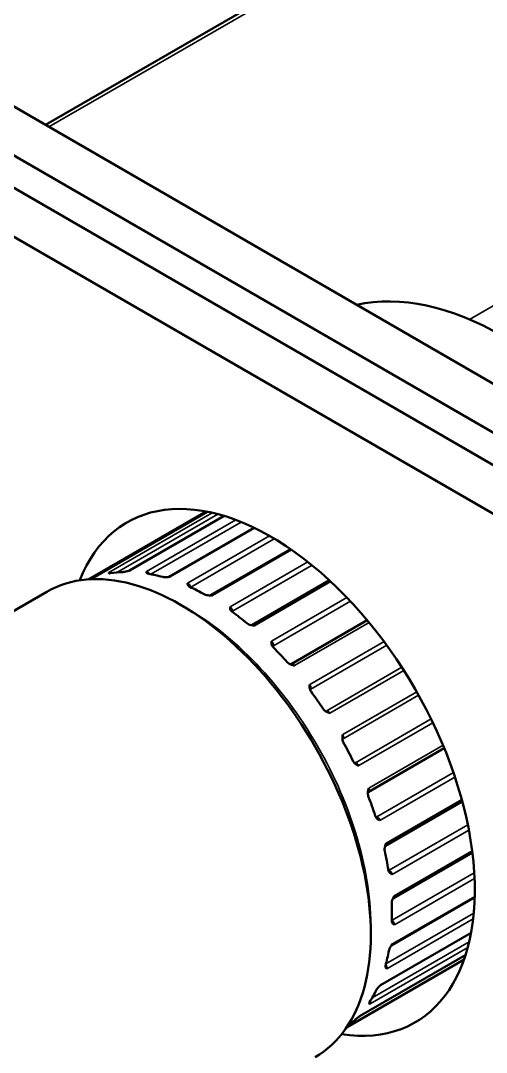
# Model space of a CAD drawing. Header units: millimetres. Extents: x -86 to 841, y -58 to 594.
# Drawn here: x 173.14 to 184.85, y 163.08 to 189 of the extents above; entities that cross this region are included whole.
import ezdxf

# ---------------------------------------------------------------- set-up
doc = ezdxf.new("R2010")
doc.units = ezdxf.units.MM
doc.layers.add('Visible (ISO)', color=7, linetype='Continuous', lineweight=50)
doc.layers.add('Visible Narrow (ISO)', color=7, linetype='Continuous', lineweight=35)

msp = doc.modelspace()

# ---------------------------------------------------------------- linework, layer by layer
at = {"layer": 'Visible (ISO)'}
for p, q in [((120.274, 216.04), (192.399, 174.399)), ((192.399, 173.582), (120.274, 215.223)), ((119.213, 214.611), (191.338, 172.97)), ((173.766, 186.381), (181.952, 191.108)), ((188.872, 177.66), (171.539, 187.667)), ((177.804, 176.671), (174.851, 174.966)), ((175.003, 175.032), (177.833, 176.666)), ((175.883, 175.189), (178.257, 176.559)), ((176.871, 175.03), (179.008, 176.264)), ((177.915, 174.565), (179.927, 175.727)), ((178.958, 173.819), (180.905, 174.943)), ((173.8, 174.656), (164.078, 169.043)), ((179.945, 172.832), (181.859, 173.937)), ((183.793, 170.726), (181.883, 169.623)), ((184.249, 169.384), (182.316, 168.268)), ((184.503, 168.108), (182.516, 166.961)), ((184.562, 166.98), (182.473, 165.774)), ((184.472, 166.087), (182.189, 164.77)), ((181.335, 163.707), (184.294, 165.415)), ((184.334, 165.536), (181.679, 164.003))]:
    msp.add_line(p, q, dxfattribs=at)
for centre, major_axis, start_param, end_param in [((185.307, 173.506), (-4.625, 8.011), 4.909901, 6.102708), ((179.438, 170.117), (-3.625, 6.279), 2.709494, 6.715284), ((177.175, 168.811), (3.375, -5.846), 0, 3.141593), ((177.883, 169.219), (-3.25, 5.629), 5.987516, 6.069882), ((177.883, 169.219), (-3.25, 5.629), 5.754806, 5.837172), ((177.883, 169.219), (3.25, -5.629), 2.380503, 2.462869), ((177.883, 169.219), (3.25, -5.629), 2.147792, 2.230158), ((177.883, 169.219), (3.25, -5.629), 1.915081, 1.997447), ((177.883, 169.219), (3.25, -5.629), 1.682371, 1.764737), ((177.883, 169.219), (3.25, -5.629), 1.44966, 1.532026), ((177.883, 169.219), (3.25, -5.629), 1.21695, 1.299316), ((177.883, 169.219), (3.25, -5.629), 0.984239, 1.066605), ((177.883, 169.219), (3.25, -5.629), 0.751529, 0.833895), ((177.883, 169.219), (3.25, -5.629), 0.518818, 0.601184), ((177.883, 169.219), (3.25, -5.629), 0.286107, 0.368473), ((177.883, 169.219), (3.25, -5.629), 0.071451, 0.135763)]:
    msp.add_ellipse(centre, major_axis=major_axis, ratio=0.57735, start_param=start_param, end_param=end_param, dxfattribs=at)
for points, knots in [([(174.871, 174.968), (174.873, 174.969), (174.876, 174.97), (174.878, 174.971), (174.896, 174.979), (174.916, 174.989), (174.933, 174.998), (174.958, 175.01), (174.983, 175.022), (175.008, 175.034)], [0.04918819, 0.04918819, 0.04918819, 0.04918819, 0.04996282, 0.04996282, 0.04996282, 0.05578996, 0.05578996, 0.05578996, 0.06384364, 0.06384364, 0.06384364, 0.06384364]), ([(175.003, 175.032), (175.003, 175.032), (175.003, 175.032), (175.003, 175.032), (175.003, 175.032), (175.002, 175.032), (175.002, 175.032), (175.002, 175.032), (175.002, 175.032), (175.002, 175.031), (175.001, 175.031), (175.001, 175.031)], [1.0816404, 1.0816404, 1.0816404, 1.0816404, 1.08905479, 1.08905479, 1.09646919, 1.09646919, 1.10388358, 1.10388358, 1.11129798, 1.11129798, 1.11871237, 1.11871237, 1.11871237, 1.11871237]), ([(175.362, 175.139), (175.36, 175.133), (175.357, 175.128), (175.359, 175.123), (175.359, 175.12), (175.362, 175.117), (175.37, 175.116), (175.376, 175.116), (175.384, 175.116), (175.394, 175.118)], [-0.00014252, -0.00014252, -0.00014252, -0.00014252, 0.00835799, 0.00835799, 0.00835799, 0.01450844, 0.01450844, 0.01450844, 0.0190205, 0.0190205, 0.0190205, 0.0190205]), ([(175.721, 175.151), (175.732, 175.151), (175.745, 175.153), (175.76, 175.155), (175.78, 175.159), (175.802, 175.165), (175.821, 175.17), (175.847, 175.177), (175.874, 175.185), (175.901, 175.193)], [0.04568793, 0.04568793, 0.04568793, 0.04568793, 0.04996281, 0.04996281, 0.04996281, 0.05578996, 0.05578996, 0.05578996, 0.06384364, 0.06384364, 0.06384364, 0.06384364]), ([(175.883, 175.189), (175.882, 175.188), (175.882, 175.188), (175.881, 175.188), (175.88, 175.187), (175.879, 175.187), (175.879, 175.187), (175.878, 175.187), (175.877, 175.186), (175.877, 175.186), (175.876, 175.186), (175.876, 175.186)], [1.0816404, 1.0816404, 1.0816404, 1.0816404, 1.1086046, 1.1086046, 1.1355688, 1.1355688, 1.1625329, 1.1625329, 1.1894971, 1.1894971, 1.2164613, 1.2164613, 1.2164613, 1.2164613]), ([(176.307, 175.165), (176.306, 175.155), (176.306, 175.145), (176.309, 175.136), (176.311, 175.129), (176.315, 175.122), (176.324, 175.116), (176.331, 175.112), (176.341, 175.109), (176.352, 175.107)], [-0.00014252, -0.00014252, -0.00014252, -0.00014252, 0.00835799, 0.00835799, 0.00835799, 0.01450844, 0.01450844, 0.01450844, 0.0190205, 0.0190205, 0.0190205, 0.0190205]), ([(176.714, 175.026), (176.726, 175.023), (176.741, 175.021), (176.757, 175.02), (176.778, 175.019), (176.801, 175.02), (176.821, 175.022), (176.848, 175.024), (176.877, 175.028), (176.905, 175.032)], [0.04568795, 0.04568795, 0.04568795, 0.04568795, 0.04996284, 0.04996284, 0.04996284, 0.05578999, 0.05578999, 0.05578999, 0.06384367, 0.06384367, 0.06384367, 0.06384367]), ([(176.871, 175.03), (176.87, 175.03), (176.869, 175.029), (176.868, 175.029), (176.867, 175.028), (176.865, 175.028), (176.864, 175.027), (176.863, 175.027), (176.862, 175.027), (176.861, 175.026), (176.86, 175.026), (176.86, 175.026)], [1.0816404, 1.0816404, 1.0816404, 1.0816404, 1.1293214, 1.1293214, 1.1770023, 1.1770023, 1.2246833, 1.2246833, 1.2723643, 1.2723643, 1.3200452, 1.3200452, 1.3200452, 1.3200452]), ([(177.341, 174.873), (177.341, 174.859), (177.341, 174.845), (177.345, 174.831), (177.348, 174.821), (177.353, 174.809), (177.363, 174.799), (177.371, 174.791), (177.381, 174.784), (177.393, 174.778)], [-0.00014252, -0.00014252, -0.00014252, -0.00014252, 0.00835799, 0.00835799, 0.00835799, 0.01450843, 0.01450843, 0.01450843, 0.01902048, 0.01902048, 0.01902048, 0.01902048]), ([(177.771, 174.589), (177.783, 174.582), (177.798, 174.577), (177.814, 174.573), (177.837, 174.567), (177.859, 174.564), (177.88, 174.562), (177.908, 174.56), (177.937, 174.56), (177.965, 174.56)], [0.04568793, 0.04568793, 0.04568793, 0.04568793, 0.04996282, 0.04996282, 0.04996282, 0.05578996, 0.05578996, 0.05578996, 0.06384364, 0.06384364, 0.06384364, 0.06384364]), ([(177.915, 174.565), (177.914, 174.565), (177.912, 174.564), (177.91, 174.563), (177.909, 174.563), (177.907, 174.562), (177.906, 174.562), (177.904, 174.561), (177.903, 174.561), (177.902, 174.561), (177.901, 174.561), (177.901, 174.561)], [1.0816404, 1.0816404, 1.0816404, 1.0816404, 1.1520774, 1.1520774, 1.2225145, 1.2225145, 1.2929515, 1.2929515, 1.3633885, 1.3633885, 1.4338256, 1.4338256, 1.4338256, 1.4338256]), ([(178.408, 174.278), (178.408, 174.26), (178.408, 174.242), (178.412, 174.224), (178.415, 174.211), (178.42, 174.196), (178.43, 174.181), (178.438, 174.17), (178.448, 174.159), (178.46, 174.15)], [-0.00014252, -0.00014252, -0.00014252, -0.00014252, 0.00835799, 0.00835799, 0.00835799, 0.01450844, 0.01450844, 0.01450844, 0.0190205, 0.0190205, 0.0190205, 0.0190205]), ([(178.833, 173.862), (178.846, 173.852), (178.86, 173.844), (178.876, 173.836), (178.898, 173.827), (178.921, 173.82), (178.941, 173.816), (178.968, 173.81), (178.997, 173.806), (179.025, 173.802)], [0.04568796, 0.04568796, 0.04568796, 0.04568796, 0.04996285, 0.04996285, 0.04996285, 0.05578999, 0.05578999, 0.05578999, 0.06384368, 0.06384368, 0.06384368, 0.06384368]), ([(178.958, 173.819), (178.957, 173.818), (178.955, 173.817), (178.952, 173.816), (178.95, 173.816), (178.947, 173.815), (178.946, 173.815), (178.945, 173.815), (178.944, 173.815), (178.944, 173.815)], [1.0816404, 1.0816404, 1.0816404, 1.0816404, 1.1777113, 1.1777113, 1.2737822, 1.2737822, 1.3698531, 1.3698531, 1.4490437, 1.4490437, 1.4490437, 1.4490437]), ([(179.451, 173.413), (179.45, 173.391), (179.449, 173.37), (179.453, 173.348), (179.455, 173.332), (179.459, 173.314), (179.468, 173.295), (179.475, 173.282), (179.484, 173.268), (179.496, 173.257)], [-0.00014252, -0.00014252, -0.00014252, -0.00014252, 0.00835799, 0.00835799, 0.00835799, 0.01450844, 0.01450844, 0.01450844, 0.01902051, 0.01902051, 0.01902051, 0.01902051]), ([(179.845, 172.885), (179.856, 172.872), (179.87, 172.861), (179.885, 172.851), (179.905, 172.838), (179.927, 172.829), (179.946, 172.822), (179.973, 172.813), (180, 172.806), (180.026, 172.799)], [0.04568794, 0.04568794, 0.04568794, 0.04568794, 0.04996283, 0.04996283, 0.04996283, 0.05578997, 0.05578997, 0.05578997, 0.06384366, 0.06384366, 0.06384366, 0.06384366]), ([(179.945, 172.832), (179.942, 172.83), (179.94, 172.829), (179.936, 172.828), (179.934, 172.828), (179.933, 172.828), (179.932, 172.828), (179.932, 172.828)], [1.0816404, 1.0816404, 1.0816404, 1.0816404, 1.2068818, 1.2068818, 1.3321233, 1.3321233, 1.3769781, 1.3769781, 1.3769781, 1.3769781]), ([(180.413, 172.323), (180.41, 172.3), (180.408, 172.275), (180.41, 172.251), (180.411, 172.233), (180.414, 172.212), (180.421, 172.19), (180.427, 172.174), (180.435, 172.159), (180.445, 172.145)], [-0.00014252, -0.00014252, -0.00014252, -0.00014252, 0.00835798, 0.00835798, 0.00835798, 0.01450842, 0.01450842, 0.01450842, 0.01902048, 0.01902048, 0.01902048, 0.01902048]), ([(180.75, 171.71), (180.76, 171.696), (180.772, 171.682), (180.786, 171.671), (180.804, 171.655), (180.824, 171.644), (180.842, 171.635), (180.866, 171.623), (180.892, 171.614), (180.917, 171.606)], [0.04568793, 0.04568793, 0.04568793, 0.04568793, 0.04996282, 0.04996282, 0.04996282, 0.05578996, 0.05578996, 0.05578996, 0.06384364, 0.06384364, 0.06384364, 0.06384364]), ([(181.242, 171.069), (181.238, 171.043), (181.233, 171.017), (181.232, 170.991), (181.232, 170.971), (181.232, 170.949), (181.238, 170.925), (181.242, 170.908), (181.248, 170.891), (181.256, 170.876)], [-0.00014252, -0.00014252, -0.00014252, -0.00014252, 0.00835799, 0.00835799, 0.00835799, 0.01450844, 0.01450844, 0.01450844, 0.0190205, 0.0190205, 0.0190205, 0.0190205]), ([(181.501, 170.401), (181.509, 170.385), (181.519, 170.371), (181.531, 170.359), (181.547, 170.341), (181.564, 170.329), (181.58, 170.319), (181.602, 170.306), (181.624, 170.296), (181.647, 170.286)], [0.04568794, 0.04568794, 0.04568794, 0.04568794, 0.04996283, 0.04996283, 0.04996283, 0.05578997, 0.05578997, 0.05578997, 0.06384366, 0.06384366, 0.06384366, 0.06384366]), ([(181.894, 169.717), (181.887, 169.69), (181.88, 169.664), (181.876, 169.636), (181.873, 169.616), (181.871, 169.593), (181.874, 169.569), (181.875, 169.551), (181.879, 169.533), (181.885, 169.517)], [-0.00014252, -0.00014252, -0.00014252, -0.00014252, 0.00835799, 0.00835799, 0.00835799, 0.01450843, 0.01450843, 0.01450843, 0.01902049, 0.01902049, 0.01902049, 0.01902049]), ([(181.874, 169.615), (181.874, 169.615), (181.874, 169.615), (181.874, 169.616), (181.875, 169.617), (181.879, 169.62), (181.881, 169.622), (181.883, 169.623)], [3.9528442, 3.9528442, 3.9528442, 3.9528442, 3.952927, 3.952927, 4.08808, 4.08808, 4.2232331, 4.2232331, 4.2232331, 4.2232331]), ([(182.057, 169.028), (182.063, 169.012), (182.07, 168.998), (182.079, 168.985), (182.092, 168.967), (182.106, 168.954), (182.12, 168.944), (182.138, 168.931), (182.158, 168.92), (182.178, 168.91)], [0.04568793, 0.04568793, 0.04568793, 0.04568793, 0.04996282, 0.04996282, 0.04996282, 0.05578997, 0.05578997, 0.05578997, 0.06384365, 0.06384365, 0.06384365, 0.06384365]), ([(182.333, 168.34), (182.323, 168.314), (182.313, 168.287), (182.306, 168.26), (182.301, 168.24), (182.296, 168.217), (182.295, 168.193), (182.294, 168.176), (182.295, 168.158), (182.298, 168.142)], [-0.00014252, -0.00014252, -0.00014252, -0.00014252, 0.00835799, 0.00835799, 0.00835799, 0.01450844, 0.01450844, 0.01450844, 0.0190205, 0.0190205, 0.0190205, 0.0190205]), ([(182.305, 168.258), (182.305, 168.258), (182.306, 168.258), (182.306, 168.259), (182.307, 168.26), (182.308, 168.262), (182.309, 168.263), (182.312, 168.266), (182.314, 168.267), (182.316, 168.268)], [3.8772949, 3.8772949, 3.8772949, 3.8772949, 3.9088505, 3.9088505, 4.0136447, 4.0136447, 4.1184389, 4.1184389, 4.2232331, 4.2232331, 4.2232331, 4.2232331]), ([(182.388, 167.666), (182.391, 167.65), (182.396, 167.636), (182.402, 167.624), (182.411, 167.607), (182.422, 167.595), (182.433, 167.585), (182.448, 167.573), (182.465, 167.563), (182.482, 167.554)], [0.04568793, 0.04568793, 0.04568793, 0.04568793, 0.04996282, 0.04996282, 0.04996282, 0.05578996, 0.05578996, 0.05578996, 0.06384365, 0.06384365, 0.06384365, 0.06384365]), ([(182.536, 167.013), (182.523, 166.988), (182.51, 166.963), (182.499, 166.937), (182.491, 166.918), (182.483, 166.896), (182.478, 166.873), (182.475, 166.857), (182.473, 166.841), (182.473, 166.826)], [-0.00014252, -0.00014252, -0.00014252, -0.00014252, 0.00835799, 0.00835799, 0.00835799, 0.01450843, 0.01450843, 0.01450843, 0.01902049, 0.01902049, 0.01902049, 0.01902049]), ([(182.505, 166.951), (182.505, 166.951), (182.506, 166.951), (182.506, 166.952), (182.507, 166.953), (182.508, 166.954), (182.508, 166.955), (182.51, 166.957), (182.511, 166.958), (182.513, 166.96), (182.515, 166.96), (182.516, 166.961)], [3.8326777, 3.8326777, 3.8326777, 3.8326777, 3.9107888, 3.9107888, 3.9888998, 3.9888998, 4.0670109, 4.0670109, 4.145122, 4.145122, 4.2232331, 4.2232331, 4.2232331, 4.2232331]), ([(182.476, 166.387), (182.476, 166.373), (182.478, 166.36), (182.481, 166.349), (182.487, 166.334), (182.495, 166.324), (182.503, 166.316), (182.514, 166.305), (182.528, 166.297), (182.541, 166.289)], [0.04568795, 0.04568795, 0.04568795, 0.04568795, 0.04996283, 0.04996283, 0.04996283, 0.05578998, 0.05578998, 0.05578998, 0.06384367, 0.06384367, 0.06384367, 0.06384367]), ([(182.493, 165.807), (182.476, 165.784), (182.46, 165.761), (182.445, 165.737), (182.434, 165.72), (182.423, 165.7), (182.414, 165.68), (182.408, 165.665), (182.403, 165.651), (182.401, 165.638)], [-0.00014252, -0.00014252, -0.00014252, -0.00014252, 0.00835799, 0.00835799, 0.00835799, 0.01450843, 0.01450843, 0.01450843, 0.0190205, 0.0190205, 0.0190205, 0.0190205]), ([(182.463, 165.765), (182.464, 165.766), (182.464, 165.766), (182.465, 165.767), (182.465, 165.768), (182.466, 165.769), (182.467, 165.77), (182.469, 165.771), (182.469, 165.771), (182.471, 165.773), (182.472, 165.773), (182.473, 165.774)], [3.950533, 3.950533, 3.950533, 3.950533, 4.005073, 4.005073, 4.059613, 4.059613, 4.114153, 4.114153, 4.168693, 4.168693, 4.2232331, 4.2232331, 4.2232331, 4.2232331]), ([(182.316, 165.261), (182.313, 165.249), (182.312, 165.238), (182.313, 165.229), (182.315, 165.217), (182.32, 165.209), (182.325, 165.203), (182.333, 165.195), (182.343, 165.19), (182.353, 165.184)], [0.04568793, 0.04568793, 0.04568793, 0.04568793, 0.04996281, 0.04996281, 0.04996281, 0.05578996, 0.05578996, 0.05578996, 0.06384364, 0.06384364, 0.06384364, 0.06384364]), ([(182.204, 164.787), (182.185, 164.767), (182.165, 164.747), (182.147, 164.726), (182.133, 164.712), (182.119, 164.695), (182.107, 164.678), (182.098, 164.665), (182.09, 164.654), (182.085, 164.643)], [-0.00014252, -0.00014252, -0.00014252, -0.00014252, 0.00835799, 0.00835799, 0.00835799, 0.01450844, 0.01450844, 0.01450844, 0.0190205, 0.0190205, 0.0190205, 0.0190205]), ([(182.182, 164.764), (182.182, 164.764), (182.183, 164.765), (182.183, 164.766), (182.184, 164.766), (182.185, 164.767), (182.185, 164.767), (182.186, 164.768), (182.187, 164.768), (182.188, 164.769), (182.188, 164.769), (182.189, 164.77)], [4.0568364, 4.0568364, 4.0568364, 4.0568364, 4.0901157, 4.0901157, 4.1233951, 4.1233951, 4.1566744, 4.1566744, 4.1899537, 4.1899537, 4.2232331, 4.2232331, 4.2232331, 4.2232331]), ([(181.918, 164.348), (181.912, 164.339), (181.908, 164.331), (181.907, 164.325), (181.905, 164.317), (181.907, 164.311), (181.91, 164.308), (181.914, 164.304), (181.921, 164.302), (181.928, 164.3)], [0.04568794, 0.04568794, 0.04568794, 0.04568794, 0.04996283, 0.04996283, 0.04996283, 0.05578997, 0.05578997, 0.05578997, 0.06384366, 0.06384366, 0.06384366, 0.06384366]), ([(181.687, 164.009), (181.664, 163.992), (181.641, 163.975), (181.62, 163.959), (181.604, 163.947), (181.587, 163.933), (181.571, 163.921), (181.56, 163.911), (181.55, 163.903), (181.543, 163.895)], [-0.00014252, -0.00014252, -0.00014252, -0.00014252, 0.00835799, 0.00835799, 0.00835799, 0.01450843, 0.01450843, 0.01450843, 0.01902049, 0.01902049, 0.01902049, 0.01902049]), ([(181.676, 164.001), (181.676, 164.001), (181.676, 164.001), (181.677, 164.001), (181.677, 164.001), (181.677, 164.002), (181.678, 164.002), (181.678, 164.002), (181.678, 164.002), (181.679, 164.003), (181.679, 164.003), (181.679, 164.003)], [4.15594775, 4.15594775, 4.15594775, 4.15594775, 4.16940481, 4.16940481, 4.18286187, 4.18286187, 4.19631893, 4.19631893, 4.20977599, 4.20977599, 4.22323305, 4.22323305, 4.22323305, 4.22323305])]:
    msp.add_open_spline(points, degree=3, knots=knots, dxfattribs=at)
for points in [[(180.816, 171.654), (180.814, 171.653), (180.812, 171.653), (180.811, 171.652)], [(181.234, 170.949), (181.234, 170.949), (181.234, 170.949), (181.234, 170.949)]]:
    msp.add_open_spline(points, degree=3, dxfattribs=at)
at = {"layer": 'Visible Narrow (ISO)'}
for p, q in [((182.102, 191.093), (173.853, 186.331)), ((184.43, 181.496), (191.577, 185.623)), ((175.008, 175.034), (177.833, 176.666)), ((177.959, 176.639), (175.362, 175.139)), ((175.558, 175.139), (178.097, 176.605)), ((175.901, 175.193), (178.263, 176.557)), ((178.55, 176.46), (176.307, 175.165)), ((176.415, 175.096), (178.686, 176.407)), ((176.905, 175.032), (179.024, 176.256)), ((179.397, 176.06), (177.341, 174.873)), ((177.418, 174.774), (179.521, 175.988)), ((177.965, 174.56), (179.954, 175.709)), ((180.362, 175.406), (178.408, 174.278)), ((178.472, 174.168), (180.469, 175.321)), ((179.025, 173.802), (180.941, 174.909)), ((181.348, 174.508), (179.451, 173.413)), ((179.498, 173.297), (181.436, 174.416)), ((180.026, 172.799), (181.904, 173.883)), ((182.281, 173.402), (180.413, 172.323)), ((180.441, 172.208), (182.349, 173.31)), ((182.728, 172.757), (180.827, 171.659)), ((180.917, 171.606), (182.778, 172.68)), ((183.102, 172.143), (181.242, 171.069)), ((181.249, 170.961), (183.149, 172.058)), ((183.463, 171.46), (181.56, 170.361)), ((181.647, 170.286), (183.511, 171.362)), ((183.764, 170.797), (181.894, 169.717)), ((184.024, 170.116), (182.098, 169.004)), ((182.178, 168.91), (184.064, 169.999)), ((184.234, 169.438), (182.333, 168.34)), ((184.388, 168.801), (182.413, 167.661)), ((182.482, 167.554), (184.414, 168.669)), ((184.498, 168.146), (182.536, 167.013)), ((184.551, 167.595), (182.488, 166.404)), ((182.541, 166.289), (184.558, 167.454)), ((184.563, 167.002), (182.493, 165.807)), ((184.539, 166.583), (182.329, 165.306)), ((182.353, 165.184), (184.524, 166.438)), ((184.473, 166.097), (182.204, 164.787)), ((181.928, 164.3), (184.389, 165.72)), ((184.424, 165.86), (181.981, 164.45)), ((181.338, 163.711), (184.295, 165.418)), ((184.335, 165.538), (181.687, 164.009))]:
    msp.add_line(p, q, dxfattribs=at)
for centre, major_axis, ratio, start_param, end_param in [((175.053, 174.946), (-0.05, 0.0866), 0.57735, 6.193372, 6.283185), ((175.402, 175.049), (-0.05, 0.0866), 0.57735, 5.306838, 6.096737), ((175.933, 175.102), (-0.05, 0.0866), 0.57735, 5.960661, 6.283185), ((176.333, 175.074), (-0.05, 0.0866), 0.57735, 4.690292, 5.864027), ((176.921, 174.944), (-0.05, 0.0866), 0.57735, 5.727951, 6.283185), ((177.351, 174.787), (-0.05, 0.0866), 0.57735, 4.250462, 5.631316), ((177.485, 174.761), (0.097, 0.0241), 0.363891, 2.239343, 2.331044), ((177.652, 174.729), (-0.175, 0.303), 0.57735, 1.108869, 1.132622), ((177.965, 174.479), (-0.05, 0.0866), 0.57735, 5.49524, 6.283185), ((177.352, 168.913), (-3.25, 5.629), 0.57735, 3.90794, 5.516838), ((178.401, 174.201), (-0.05, 0.0866), 0.57735, 4.017752, 5.398606), ((178.542, 174.134), (0.0997, 0.0075), 0.522645, 2.314752, 2.601209), ((178.718, 174.051), (-0.175, 0.303), 0.57735, 0.876159, 0.967947), ((179.008, 173.732), (-0.05, 0.0866), 0.57735, 5.262529, 6.283185), ((179.428, 173.349), (-0.05, 0.0866), 0.57735, 3.785041, 5.165895), ((179.568, 173.245), (-0.0991, 0.0132), 0.653223, 5.579581, 5.933758), ((179.743, 173.115), (-0.175, 0.303), 0.57735, 0.643448, 0.786427), ((179.995, 172.745), (-0.05, 0.0866), 0.57735, 5.029819, 6.283185), ((180.375, 172.276), (-0.05, 0.0866), 0.57735, 3.55233, 4.933185), ((180.506, 172.141), (-0.0921, 0.039), 0.748586, 5.769145, 6.103938), ((180.671, 171.971), (-0.175, 0.303), 0.57735, 0.410738, 0.569449), ((180.671, 171.971), (0.175, -0.303), 0.57735, 6.088917, 6.177963), ((180.782, 171.748), (0.0336, -0.0942), 0.811981, 0, 0.147455), ((180.871, 171.57), (-0.05, 0.0866), 0.57735, 4.797108, 6.177963), ((181.191, 171.041), (0.05, -0.0866), 0.57735, 0.178027, 1.558881), ((181.307, 170.881), (-0.0735, 0.0678), 0.803592, 6.037792, 6.283185), ((181.452, 170.681), (-0.175, 0.303), 0.57735, 0.178027, 0.290766), ((181.452, 170.681), (0.175, -0.303), 0.57735, 5.794283, 5.945252), ((181.529, 170.452), (-0.0023, -0.1), 0.770317, 0.124374, 0.438431), ((181.59, 170.27), (-0.05, 0.0866), 0.57735, 4.564398, 5.945252), ((181.833, 169.71), (0.05, -0.0866), 0.57735, 0, 1.326171), ((182.045, 169.314), (-0.175, 0.303), 0.57735, 2.41736, 2.570949), ((182.083, 169.092), (-0.031, -0.0951), 0.687125, 0.296119, 0.652351), ((182.113, 168.916), (-0.05, 0.0866), 0.57735, 4.331687, 5.712541), ((182.266, 168.354), (0.05, -0.0866), 0.57735, 0, 1.09346), ((182.418, 167.944), (-0.175, 0.303), 0.57735, 2.228439, 2.338238), ((182.415, 167.742), (0.0513, 0.0858), 0.566891, 3.616591, 3.935809), ((182.412, 167.58), (-0.05, 0.0866), 0.57735, 4.098977, 5.479831), ((182.466, 167.048), (0.05, -0.0866), 0.57735, 0, 0.86075), ((182.505, 166.473), (0.0658, 0.0753), 0.416095, 3.857241, 4.024478), ((182.549, 166.645), (-0.175, 0.303), 0.57735, 2.058921, 2.105528), ((182.47, 166.335), (-0.05, 0.0866), 0.57735, 3.866266, 5.24712), ((182.423, 165.86), (0.05, -0.0866), 0.57735, 0, 0.628039), ((182.285, 165.247), (-0.05, 0.0866), 0.57735, 3.633556, 4.905237), ((182.139, 164.856), (0.05, -0.0866), 0.57735, 0, 0.395329), ((181.867, 164.376), (0.05, -0.0866), 0.57735, 0.259252, 1.184848), ((181.629, 164.089), (0.05, -0.0866), 0.57735, 0, 0.162618)]:
    msp.add_ellipse(centre, major_axis=major_axis, ratio=ratio, start_param=start_param, end_param=end_param, dxfattribs=at)

doc.saveas('drawing.dxf')
